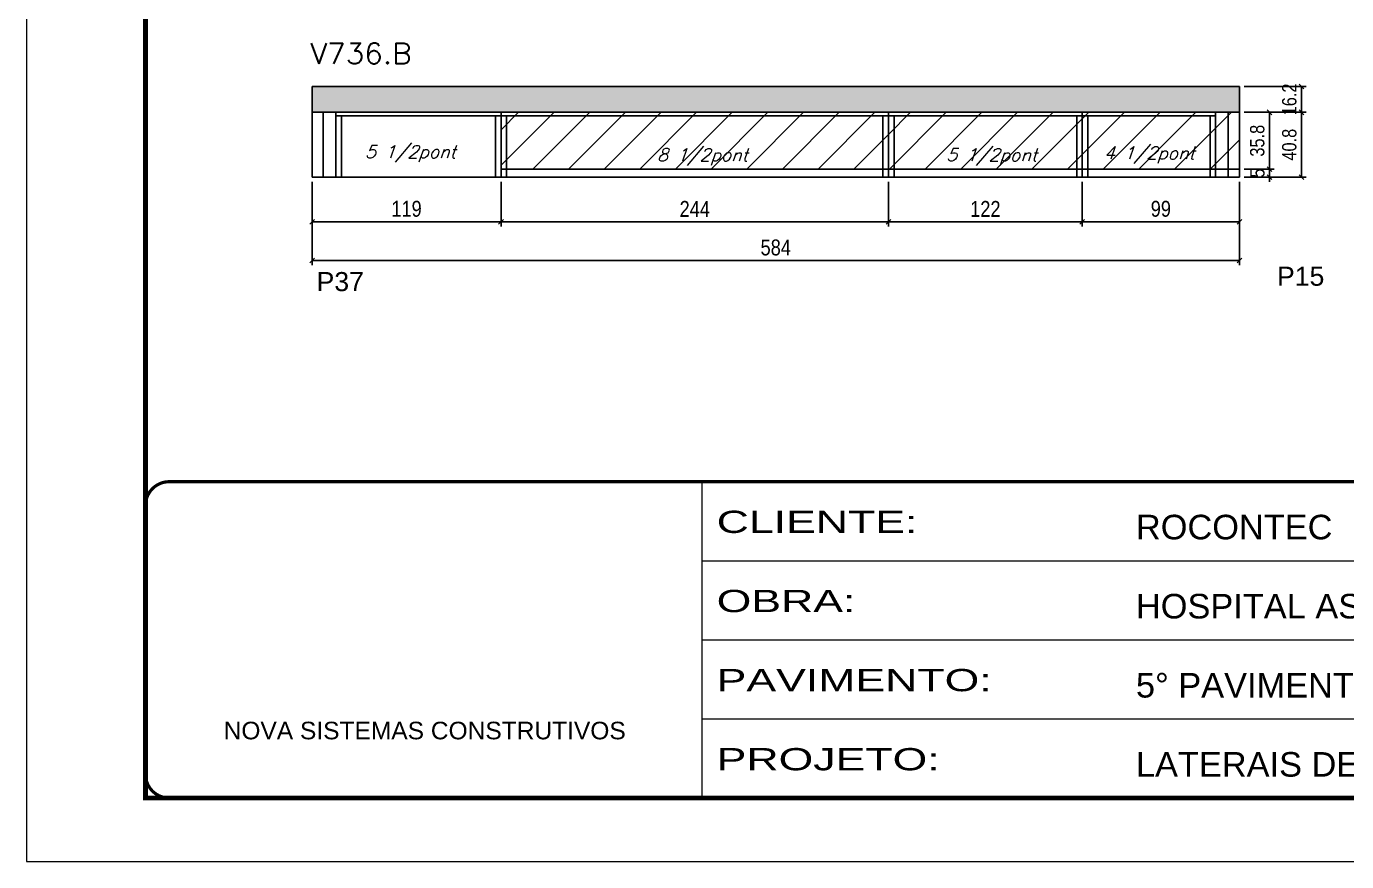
# Model space of a CAD drawing. Extents: x -20960 to -5926, y -2106 to 21915.
# Drawn here: x -10622 to -9791, y 10528 to 11054 of the extents above; entities that cross this region are included whole.
import ezdxf

# ---------------------------------------------------------------- set-up
doc = ezdxf.new("R2010")
doc.units = 0
doc.linetypes.add('CONTINUO', pattern=[0])
doc.linetypes.add('DASHED', pattern=[0.75, 0.5, -0.25])
for name, color, linetype in [('5', 5, 'Continuous'), ('COTA', 241, 'Continuous'), ('Painéis', 200, 'Continuous'), ('Reaproveitamento', 251, 'Continuous'), ('SARR_2.2x7', 40, 'Continuous'), ('SARR_3.5x7', 81, 'Continuous'), ('texto', 7, 'Continuous')]:
    doc.layers.add(name, color=color, linetype=linetype)
for name, color, linetype, lineweight in [('Folhas', 255, 'Continuous', 9), ('SARRAFO DE PRESSAO', 251, 'DASHED', 9), ('Texto Seção', 7, 'Continuous', 15)]:
    doc.layers.add(name, color=color, linetype=linetype, lineweight=lineweight)
doc.styles.add('ARIAL', font='arial.ttf')
doc.styles.add('COTA TECNICA', font='techl___.ttf', dxfattribs={"height": 10})
doc.styles.add('COTA TECNICA-50', font='techl___.ttf', dxfattribs={"height": 9})
doc.styles.add('REGUA-120', font='ROMANS.shx', dxfattribs={"height": 15})
doc.styles.add('Romans', font='romans.shx')
doc.styles.get("Standard").update_dxf_attribs({"font": 'arial.ttf'})
doc.styles.add('Tecnologia', font='')
doc.styles.get('Tecnologia').set_extended_font_data('Forgotten Futurist')
doc.dimstyles.new('COTA PAINEL-50', dxfattribs={"dimtxt": 9, "dimasz": 3, "dimexe": 3, "dimexo": 3, "dimgap": 3, "dimtad": 1, "dimdec": 1, "dimzin": 12, "dimdsep": 46, "dimtxsty": 'COTA TECNICA-50', "dimblk1": 'OBLIQUE', "dimblk2": 'OBLIQUE', "dimsah": 1, "dimcen": 0.9, "dimclrd": 4, "dimclre": 4, "dimclrt": 240, "dimadec": 1, "dimazin": 3, "dimtfac": 1, "dimtdec": 1, "dimtmove": 0, "dimatfit": 3, "dimfxl": 1, "dimtolj": 1, "dimtzin": 12, "dimarcsym": 0})
doc.dimstyles.new('PAINEL', dxfattribs={"dimtxt": 10, "dimasz": 3, "dimexe": 3, "dimexo": 3, "dimgap": 3, "dimtad": 1, "dimdec": 1, "dimzin": 12, "dimdsep": 46, "dimtxsty": 'COTA TECNICA', "dimblk1": 'OBLIQUE', "dimblk2": 'OBLIQUE', "dimsah": 1, "dimcen": 0.9, "dimclrd": 4, "dimclre": 4, "dimclrt": 240, "dimadec": 1, "dimazin": 3, "dimtfac": 1, "dimtdec": 1, "dimtmove": 0, "dimatfit": 3, "dimfxl": 1, "dimtolj": 1, "dimtzin": 12, "dimarcsym": 0})
pattern_1 = [(45, (1415.878, -4594.3), (-11.22532, 11.22532), [])]

# ---------------------------------------------------------------- blocks, each defined once
blk = doc.blocks.new('9999999999')
at = {"color": 30, "linetype": 'CONTINUO'}
for p, q in [((98564.56, 34230.21), (98564.56, 34429.45)), ((98564.56, 34379.64), (99583.98, 34379.64)), ((98564.56, 34329.83), (99487.98, 34329.83)), ((98564.56, 34280.02), (99487.98, 34280.02))]:
    blk.add_line(p, q, dxfattribs=at)
at = {"color": 30, "linetype": 'CONTINUO', "const_width": 2}
blk.add_lwpolyline([(99583.98, 34230.21), (99583.98, 34414.45, 0.414214), (99568.98, 34429.45), (98228.98, 34429.45, 0.414214), (98213.98, 34414.45), (98213.98, 34245.21, 0.414214), (98228.98, 34230.21), (99583.98, 34230.21)], format="xyb", dxfattribs=at)
at = {"layer": 'Folhas'}
blk.add_lwpolyline([(98138.98, 34190.21), (99623.98, 34190.21), (99623.98, 35240.21), (98138.98, 35240.21)], close=True, dxfattribs=at)
at = {"layer": 'Folhas', "color": 30, "const_width": 3}
blk.add_lwpolyline([(98213.98, 34230.21), (99583.98, 34230.21), (99583.98, 35200.21), (98213.98, 35200.21)], close=True, dxfattribs=at)
at = {"color": 7, "linetype": 'Continuous', "ltscale": 5, "style": 'ARIAL'}
for s, height, p in [('ROCONTEC', 15.483, (98837.68, 34393.13)), ('HOSPITAL ASSUNÇÃO', 15.4829, (98837.68, 34343.32)), ('5° PAVIMENTO', 15.4829, (98837.68, 34293.51)), ('NOVA SISTEMAS CONSTRUTIVOS', 11.0592, (98263.19, 34267.21)), ('LATERAIS DE VIGAS', 15.4829, (98837.68, 34243.7))]:
    blk.add_text(s, height=height, dxfattribs=at).set_placement(p)
at = {"layer": 'Folhas', "color": 7, "style": 'Tecnologia', "width": 1.5}
for s, p in [('CLIENTE:', (98573.65, 34397.17)), ('OBRA:', (98573.65, 34347.31)), ('PAVIMENTO:', (98573.65, 34297.5)), ('PROJETO:', (98573.65, 34247.69))]:
    blk.add_text(s, height=14, dxfattribs=at).set_placement(p)
blk = doc.blocks.new('_Oblique')
at = {"color": 0, "linetype": 'ByBlock', "lineweight": -2}
blk.add_line((-0.5, -0.5), (0.5, 0.5), dxfattribs=at)
blk = doc.blocks.new('*D1279')
at = {"layer": 'COTA', "color": 4, "linetype": 'ByBlock', "lineweight": -2, "transparency": 16777216}
for p, q in [((-9957.12, 10956.27), (-9957.12, 10928.16)), ((-9858.12, 10956.27), (-9858.12, 10928.16)), ((-9957.12, 10931.16), (-9858.12, 10931.16))]:
    blk.add_line(p, q, dxfattribs=at)
at = {"layer": 'Defpoints', "color": 0, "linetype": 'ByBlock', "transparency": 16777216}
for p in [(-9957.12, 10959.27), (-9858.12, 10959.27), (-9858.12, 10931.16)]:
    blk.add_point(p, dxfattribs=at)
at = {"layer": 'COTA', "color": 4, "linetype": 'ByBlock', "lineweight": -2, "transparency": 16777216, "xscale": 3, "yscale": 3, "zscale": 3, "rotation": 180}
blk.add_blockref('_Oblique', (-9957.12, 10931.16), dxfattribs=at)
at = {"layer": 'COTA', "color": 4, "linetype": 'ByBlock', "lineweight": -2, "transparency": 16777216, "xscale": 3, "yscale": 3, "zscale": 3}
blk.add_blockref('_Oblique', (-9858.12, 10931.16), dxfattribs=at)
at = {"layer": 'COTA', "color": 240, "linetype": 'ByBlock', "transparency": 16777216, "insert": (-9907.62, 10939.25), "char_height": 10, "attachment_point": 5, "style": 'COTA TECNICA'}
blk.add_mtext('\\A1;99', dxfattribs=at)
blk = doc.blocks.new('*D1280')
at = {"layer": 'COTA', "color": 4, "linetype": 'ByBlock', "lineweight": -2, "transparency": 16777216}
for p, q in [((-10079.12, 10956.27), (-10079.12, 10928.16)), ((-9957.12, 10956.27), (-9957.12, 10928.16)), ((-9957.12, 10931.16), (-10079.12, 10931.16))]:
    blk.add_line(p, q, dxfattribs=at)
at = {"layer": 'Defpoints', "color": 0, "linetype": 'ByBlock', "transparency": 16777216}
for p in [(-10079.12, 10959.27), (-9957.12, 10959.27), (-10079.12, 10931.16)]:
    blk.add_point(p, dxfattribs=at)
at = {"layer": 'COTA', "color": 4, "linetype": 'ByBlock', "lineweight": -2, "transparency": 16777216, "xscale": 3, "yscale": 3, "zscale": 3, "rotation": 180}
blk.add_blockref('_Oblique', (-10079.12, 10931.16), dxfattribs=at)
at = {"layer": 'COTA', "color": 4, "linetype": 'ByBlock', "lineweight": -2, "transparency": 16777216, "xscale": 3, "yscale": 3, "zscale": 3}
blk.add_blockref('_Oblique', (-9957.12, 10931.16), dxfattribs=at)
at = {"layer": 'COTA', "color": 240, "linetype": 'ByBlock', "transparency": 16777216, "insert": (-10018.12, 10939.22), "char_height": 10, "attachment_point": 5, "style": 'COTA TECNICA'}
blk.add_mtext('\\A1;122', dxfattribs=at)
blk = doc.blocks.new('*D1281')
at = {"layer": 'COTA', "color": 4, "linetype": 'ByBlock', "lineweight": -2, "transparency": 16777216}
for p, q in [((-10323.12, 10956.27), (-10323.12, 10928.16)), ((-10079.12, 10956.27), (-10079.12, 10928.16)), ((-10079.12, 10931.16), (-10323.12, 10931.16))]:
    blk.add_line(p, q, dxfattribs=at)
at = {"layer": 'Defpoints', "color": 0, "linetype": 'ByBlock', "transparency": 16777216}
for p in [(-10323.12, 10959.27), (-10079.12, 10959.27), (-10323.12, 10931.16)]:
    blk.add_point(p, dxfattribs=at)
at = {"layer": 'COTA', "color": 4, "linetype": 'ByBlock', "lineweight": -2, "transparency": 16777216, "xscale": 3, "yscale": 3, "zscale": 3, "rotation": 180}
blk.add_blockref('_Oblique', (-10323.12, 10931.16), dxfattribs=at)
at = {"layer": 'COTA', "color": 4, "linetype": 'ByBlock', "lineweight": -2, "transparency": 16777216, "xscale": 3, "yscale": 3, "zscale": 3}
blk.add_blockref('_Oblique', (-10079.12, 10931.16), dxfattribs=at)
at = {"layer": 'COTA', "color": 240, "linetype": 'ByBlock', "transparency": 16777216, "insert": (-10201.12, 10939.24), "char_height": 10, "attachment_point": 5, "style": 'COTA TECNICA'}
blk.add_mtext('\\A1;244', dxfattribs=at)
blk = doc.blocks.new('*D1282')
at = {"layer": 'COTA', "color": 4, "linetype": 'ByBlock', "lineweight": -2, "transparency": 16777216}
for p, q in [((-10442.12, 10956.27), (-10442.12, 10903.76)), ((-9858.12, 10956.27), (-9858.12, 10903.76)), ((-9858.12, 10906.76), (-10442.12, 10906.76))]:
    blk.add_line(p, q, dxfattribs=at)
at = {"layer": 'Defpoints', "color": 0, "linetype": 'ByBlock', "transparency": 16777216}
for p in [(-10442.12, 10959.27), (-9858.12, 10959.27), (-10442.12, 10906.76)]:
    blk.add_point(p, dxfattribs=at)
at = {"layer": 'COTA', "color": 4, "linetype": 'ByBlock', "lineweight": -2, "transparency": 16777216, "xscale": 3, "yscale": 3, "zscale": 3, "rotation": 180}
blk.add_blockref('_Oblique', (-10442.12, 10906.76), dxfattribs=at)
at = {"layer": 'COTA', "color": 4, "linetype": 'ByBlock', "lineweight": -2, "transparency": 16777216, "xscale": 3, "yscale": 3, "zscale": 3}
blk.add_blockref('_Oblique', (-9858.12, 10906.76), dxfattribs=at)
at = {"layer": 'COTA', "color": 240, "linetype": 'ByBlock', "transparency": 16777216, "insert": (-10150.12, 10914.89), "char_height": 10, "attachment_point": 5, "style": 'COTA TECNICA'}
blk.add_mtext('\\A1;584', dxfattribs=at)
blk = doc.blocks.new('*D1283')
at = {"layer": 'COTA', "color": 4, "linetype": 'ByBlock', "lineweight": -2, "transparency": 16777216}
for p, q in [((-9855.12, 11000.07), (-9816.08, 11000.07)), ((-9819.08, 11000.07), (-9819.08, 10959.27)), ((-9855.12, 10959.27), (-9816.08, 10959.27))]:
    blk.add_line(p, q, dxfattribs=at)
at = {"layer": 'Defpoints', "color": 0, "linetype": 'ByBlock', "transparency": 16777216}
for p in [(-9858.12, 11000.07), (-9858.12, 10959.27), (-9819.08, 10959.27)]:
    blk.add_point(p, dxfattribs=at)
at = {"layer": 'COTA', "color": 4, "linetype": 'ByBlock', "lineweight": -2, "transparency": 16777216, "xscale": 3, "yscale": 3, "zscale": 3}
for p, rotation in [((-9819.08, 11000.07), 90), ((-9819.08, 10959.27), 270)]:
    blk.add_blockref('_Oblique', p, dxfattribs=dict(at, rotation=rotation))
at = {"layer": 'COTA', "color": 240, "linetype": 'ByBlock', "transparency": 16777216, "insert": (-9826.69, 10979.67), "char_height": 9, "attachment_point": 5, "rotation": 90, "style": 'COTA TECNICA-50'}
blk.add_mtext('\\A1;40.8', dxfattribs=at)
blk = doc.blocks.new('*D1284')
at = {"layer": 'COTA', "color": 4, "linetype": 'ByBlock', "lineweight": -2, "transparency": 16777216}
for p, q in [((-9855.12, 11016.28), (-9816.08, 11016.28)), ((-9819.08, 11000.07), (-9819.08, 11016.28)), ((-9855.12, 11000.07), (-9816.08, 11000.07))]:
    blk.add_line(p, q, dxfattribs=at)
at = {"layer": 'Defpoints', "color": 0, "linetype": 'ByBlock', "transparency": 16777216}
for p in [(-9858.12, 11016.28), (-9819.08, 11016.28), (-9858.12, 11000.07)]:
    blk.add_point(p, dxfattribs=at)
at = {"layer": 'COTA', "color": 4, "linetype": 'ByBlock', "lineweight": -2, "transparency": 16777216, "xscale": 3, "yscale": 3, "zscale": 3}
for p, rotation in [((-9819.08, 11016.28), 90), ((-9819.08, 11000.07), 270)]:
    blk.add_blockref('_Oblique', p, dxfattribs=dict(at, rotation=rotation))
at = {"layer": 'COTA', "color": 240, "linetype": 'ByBlock', "transparency": 16777216, "insert": (-9826.67, 11008.17), "char_height": 9, "attachment_point": 5, "rotation": 90, "style": 'COTA TECNICA-50'}
blk.add_mtext('\\A1;16.2', dxfattribs=at)
blk = doc.blocks.new('*D1285')
at = {"layer": 'COTA', "color": 4, "lineweight": -2, "ltscale": 25, "transparency": 16777216}
for p, q in [((-10442.12, 10956.27), (-10442.12, 10928.16)), ((-10323.12, 10956.27), (-10323.12, 10928.16)), ((-10323.12, 10931.16), (-10442.12, 10931.16))]:
    blk.add_line(p, q, dxfattribs=at)
at = {"layer": 'Defpoints', "color": 0, "ltscale": 25, "transparency": 16777216}
for p in [(-10442.12, 10959.27), (-10323.12, 10959.27), (-10442.12, 10931.16)]:
    blk.add_point(p, dxfattribs=at)
at = {"layer": 'COTA', "color": 4, "lineweight": -2, "ltscale": 25, "transparency": 16777216, "xscale": 3, "yscale": 3, "zscale": 3, "rotation": 180}
blk.add_blockref('_Oblique', (-10442.12, 10931.16), dxfattribs=at)
at = {"layer": 'COTA', "color": 4, "lineweight": -2, "ltscale": 25, "transparency": 16777216, "xscale": 3, "yscale": 3, "zscale": 3}
blk.add_blockref('_Oblique', (-10323.12, 10931.16), dxfattribs=at)
at = {"layer": 'COTA', "color": 240, "ltscale": 25, "transparency": 16777216, "insert": (-10382.62, 10939.25), "char_height": 10, "attachment_point": 5, "style": 'COTA TECNICA'}
blk.add_mtext('\\A1;119', dxfattribs=at)
blk = doc.blocks.new('*D1301')
at = {"layer": 'COTA', "color": 4, "lineweight": -2, "transparency": 16777216}
for p, q in [((-9839.16, 10964.27), (-9839.16, 10967.27)), ((-9855.12, 10964.27), (-9836.16, 10964.27)), ((-9855.12, 10959.27), (-9836.16, 10959.27)), ((-9839.16, 10959.27), (-9839.16, 10964.27)), ((-9839.16, 10959.27), (-9839.16, 10956.27))]:
    blk.add_line(p, q, dxfattribs=at)
at = {"layer": 'Defpoints', "color": 0, "transparency": 16777216}
for p in [(-9858.12, 10964.27), (-9858.12, 10959.27), (-9839.16, 10964.27)]:
    blk.add_point(p, dxfattribs=at)
at = {"layer": 'COTA', "color": 4, "lineweight": -2, "transparency": 16777216, "xscale": 3, "yscale": 3, "zscale": 3}
for p, rotation in [((-9839.16, 10964.27), 270), ((-9839.16, 10959.27), 90)]:
    blk.add_blockref('_Oblique', p, dxfattribs=dict(at, rotation=rotation))
at = {"layer": 'COTA', "color": 240, "transparency": 16777216, "insert": (-9846.75, 10961.77), "char_height": 9, "attachment_point": 5, "rotation": 90, "style": 'COTA TECNICA-50'}
blk.add_mtext('\\A1;5', dxfattribs=at)
blk = doc.blocks.new('*D1302')
at = {"layer": 'COTA', "color": 4, "lineweight": -2, "transparency": 16777216}
for p, q in [((-9855.12, 11000.07), (-9836.16, 11000.07)), ((-9839.16, 10964.27), (-9839.16, 11000.07)), ((-9855.12, 10964.27), (-9836.16, 10964.27))]:
    blk.add_line(p, q, dxfattribs=at)
at = {"layer": 'Defpoints', "color": 0, "transparency": 16777216}
for p in [(-9858.12, 11000.07), (-9839.16, 11000.07), (-9858.12, 10964.27)]:
    blk.add_point(p, dxfattribs=at)
at = {"layer": 'COTA', "color": 4, "lineweight": -2, "transparency": 16777216, "xscale": 3, "yscale": 3, "zscale": 3}
for p, rotation in [((-9839.16, 11000.07), 90), ((-9839.16, 10964.27), 270)]:
    blk.add_blockref('_Oblique', p, dxfattribs=dict(at, rotation=rotation))
at = {"layer": 'COTA', "color": 240, "transparency": 16777216, "insert": (-9846.87, 10982.17), "char_height": 9, "attachment_point": 5, "rotation": 90, "style": 'COTA TECNICA-50'}
blk.add_mtext('\\A1;35.8', dxfattribs=at)

msp = doc.modelspace()

# ---------------------------------------------------------------- hatches: boundary and pattern name
at = {"layer": 'COTA', "linetype": 'ByBlock'}
h = msp.add_hatch(dxfattribs=at)
h.set_pattern_fill('AR-CONC', color=256, scale=0.03)
h.set_pattern_definition([(50, (1415.878, -4594.3004), (5.4655401, -0.4781726), [0.5715, -6.2865]), (355, (1415.878, -4594.3004), (-1.0573026, 5.7317054), [0.4572, -5.0292175]), (100.451445, (1416.3335, -4594.3403), (4.4082374, 5.2535326), [0.4857003, -5.3427073]), (46.1842, (1415.878, -4592.7764), (8.1323712, -1.2612698), [0.85725, -9.42975]), (96.635558, (1416.556, -4592.8815), (7.122124, 7.4227837), [0.7285507, -8.0140682]), (351.18415, (1415.878, -4592.7764), (7.122124, 7.4227837), [0.685799, -7.543792]), (21, (1416.64, -4593.1574), (4.5484317, -3.0679559), [0.5715, -6.2865]), (326, (1416.64, -4593.1574), (1.8540609, 5.525639), [0.4572, -5.0292]), (71.451445, (1417.019, -4593.413), (6.4024926, 2.457683), [0.4857003, -5.3426981]), (37.5, (1415.878, -4594.3004), (0.0926581, 2.53665117), [0, -4.96824, 0, -5.1054, 0, -5.04825]), (7.5, (1415.878, -4594.3004), (2.00458988, 3.00541724), [0, -2.91084, 0, -4.85394, 0, -1.92405]), (327.5, (1414.1788, -4594.3004), (4.06771786, -0.17186232), [0, -1.905, 0, -5.9436, 0, -7.8867]), (317.5, (1413.4168, -4594.3004), (4.44387544, 0.7627947), [0, -2.4765, 0, -3.94716, 0, -5.6007])])
h.paths.add_polyline_path([(-9858.12, 11000.07), (-9858.12, 11016.28), (-10442.12, 11016.26), (-10442.12, 11000.07)])
at = {"layer": 'Reaproveitamento', "transparency": 33554684}
h = msp.add_hatch(dxfattribs=at)
h.set_pattern_fill('ANSI31', color=256, scale=5)
h.set_pattern_definition(pattern_1)
h.paths.add_polyline_path([(-10323.12, 11000.07), (-10323.12, 10964.27), (-10079.12, 10964.27), (-10079.12, 11000.07)])
h = msp.add_hatch(dxfattribs=at)
h.set_pattern_fill('ANSI31', color=256, scale=5)
h.set_pattern_definition(pattern_1)
h.paths.add_polyline_path([(-10079.12, 11000.07), (-10079.12, 10964.27), (-9957.12, 10964.27), (-9957.12, 11000.07)])
h = msp.add_hatch(dxfattribs=at)
h.set_pattern_fill('ANSI31', color=256, scale=5)
h.set_pattern_definition(pattern_1)
h.paths.add_polyline_path([(-9858.12, 10964.27), (-9858.12, 11000.07), (-9957.12, 11000.07), (-9957.12, 10964.27)])

# ---------------------------------------------------------------- linework, layer by layer
at = {"layer": 'COTA', "linetype": 'ByBlock'}
for p, q in [((-9858.12, 11016.28), (-10442.12, 11016.26)), ((-10442.12, 11000.07), (-10442.12, 11016.26)), ((-9858.12, 11000.07), (-9858.12, 11016.28))]:
    msp.add_line(p, q, dxfattribs=at)
at = {"layer": 'Painéis', "linetype": 'ByBlock'}
for p, q in [((-10442.12, 10959.27), (-10442.12, 11000.07)), ((-10442.12, 11000.07), (-9858.12, 11000.07)), ((-10323.12, 10959.27), (-10323.12, 11000.07)), ((-10079.12, 10959.27), (-10079.12, 11000.07)), ((-9957.12, 11000.07), (-9957.12, 10959.27)), ((-9858.12, 11000.07), (-9858.12, 10959.27)), ((-9858.12, 10959.27), (-10442.12, 10959.27)), ((-9858.12, 10964.27), (-10323.12, 10964.27))]:
    msp.add_line(p, q, dxfattribs=at)
at = {"layer": 'SARR_2.2x7', "linetype": 'Continuous', "ltscale": 50}
for p, q in [((-10435.12, 11000.07), (-10435.12, 10959.27)), ((-9865.12, 11000.07), (-9865.12, 10959.27)), ((-10323.12, 10997.87), (-10427.12, 10997.85)), ((-10079.12, 10997.87), (-10323.12, 10997.87)), ((-9957.12, 10997.88), (-10079.12, 10997.87)), ((-9873.12, 10997.87), (-9957.12, 10997.87))]:
    msp.add_line(p, q, dxfattribs=at)
at = {"layer": 'SARR_3.5x7'}
for p, q in [((-10427.12, 11000.07), (-10427.12, 10959.27)), ((-10302.87, 11000.07), (-10302.87, 11000.07)), ((-9873.12, 11000.07), (-9873.12, 10959.27)), ((-10423.62, 10997.87), (-10423.62, 10959.27)), ((-10326.62, 10997.87), (-10326.62, 10959.27)), ((-10319.62, 10997.87), (-10319.62, 10959.27)), ((-10082.62, 10997.87), (-10082.62, 10959.27)), ((-10075.62, 10997.87), (-10075.62, 10959.27)), ((-9960.62, 10997.88), (-9960.62, 10959.28)), ((-9953.62, 10997.88), (-9953.62, 10959.28)), ((-9876.62, 10997.87), (-9876.62, 10959.27))]:
    msp.add_line(p, q, dxfattribs=at)

# ---------------------------------------------------------------- block references
at = {"layer": 'SARRAFO DE PRESSAO', "color": 6, "linetype": 'ByBlock'}
msp.add_blockref('9999999999', (-108760.98, -23661.99), dxfattribs=at)

# ---------------------------------------------------------------- texts
at = {"layer": '5', "linetype": 'Continuous'}
for s, rotation, p in [('P37', 0.00004, (-10439.28, 10887.46)), ('P15', 359.99996, (-9834.48, 10890.84))]:
    msp.add_text(s, height=12, rotation=rotation, dxfattribs=at).set_placement(p)
at = {"layer": 'texto', "color": 2, "char_height": 8, "attachment_point": 5, "style": 'Romans'}
for s, insert in [('{\\Q19;\\C256;5 1/2pont}', (-10380.22, 10973.91)), ('{\\Q19;\\C256;8 1/2pont}', (-10196.31, 10971.98)), ('{\\Q19;\\C256;5 1/2pont}', (-10014.19, 10971.98)), ('{\\Q19;\\C256;4 1/2pont}', (-9914.91, 10973.13))]:
    msp.add_mtext(s, dxfattribs=dict(at, insert=insert))
at = {"layer": 'Texto Seção', "style": 'REGUA-120', "width": 1.05}
msp.add_text('V736.B', height=13, dxfattribs=at).set_placement((-10443.16, 11030.66))

# ---------------------------------------------------------------- dimensions: what is measured, and where the dimension line sits
at = {"layer": 'COTA', "linetype": 'ByBlock'}
dim = msp.add_linear_dim(base=(-9819.08, 11016.28), p1=(-9858.12, 11000.07), p2=(-9858.12, 11016.28), angle=90, dimstyle='COTA PAINEL-50', override={"dimarcsym": 1}, dxfattribs=at)
dim.commit()
dim.dimension.update_dxf_attribs({"geometry": '*D1284', "text_midpoint": (-9819.08, 11008.17), "dimtype": 160})
dim = msp.add_linear_dim(base=(-9819.08, 10959.27), p1=(-9858.12, 11000.07), p2=(-9858.12, 10959.27), angle=90, dimstyle='COTA PAINEL-50', override={"dimarcsym": 1}, dxfattribs=at)
dim.commit()
dim.dimension.update_dxf_attribs({"geometry": '*D1283', "text_midpoint": (-9826.69, 10979.67)})
at = {"layer": 'COTA'}
dim = msp.add_linear_dim(base=(-9839.16, 11000.07), p1=(-9858.12, 10964.27), p2=(-9858.12, 11000.07), angle=90, dimstyle='COTA PAINEL-50', dxfattribs=at)
dim.commit()
dim.dimension.update_dxf_attribs({"geometry": '*D1302', "text_midpoint": (-9846.87, 10982.17)})
dim = msp.add_linear_dim(base=(-9839.16, 10964.27), p1=(-9858.12, 10959.27), p2=(-9858.12, 10964.27), angle=90, dimstyle='COTA PAINEL-50', dxfattribs=at)
dim.commit()
dim.dimension.update_dxf_attribs({"geometry": '*D1301', "text_midpoint": (-9839.16, 10961.77), "dimtype": 160})
at = {"layer": 'COTA', "linetype": 'ByBlock'}
for base, p1, p2, picture, middle in [((-10442.12, 10906.76), (-9858.12, 10959.27), (-10442.12, 10959.27), '*D1282', (-10150.12, 10914.89)), ((-10079.12, 10931.16), (-9957.12, 10959.27), (-10079.12, 10959.27), '*D1280', (-10018.12, 10939.22)), ((-9858.12, 10931.16), (-9957.12, 10959.27), (-9858.12, 10959.27), '*D1279', (-9907.62, 10939.25))]:
    dim = msp.add_linear_dim(base=base, p1=p1, p2=p2, angle=180, dimstyle='PAINEL', dxfattribs=at)
    dim.commit()
    dim.dimension.update_dxf_attribs({"geometry": picture, "text_midpoint": middle})
at = {"layer": 'COTA', "ltscale": 25}
dim = msp.add_linear_dim(base=(-10442.12, 10931.16), p1=(-10323.12, 10959.27), p2=(-10442.12, 10959.27), angle=180, dimstyle='PAINEL', dxfattribs=at)
dim.commit()
dim.dimension.update_dxf_attribs({"geometry": '*D1285', "text_midpoint": (-10382.62, 10939.25)})
at = {"layer": 'COTA', "linetype": 'ByBlock'}
dim = msp.add_linear_dim(base=(-10323.12, 10931.16), p1=(-10079.12, 10959.27), p2=(-10323.12, 10959.27), angle=180, dimstyle='PAINEL', dxfattribs=at)
dim.commit()
dim.dimension.update_dxf_attribs({"geometry": '*D1281', "text_midpoint": (-10201.12, 10931.16), "dimtype": 160})

doc.saveas('drawing.dxf')
